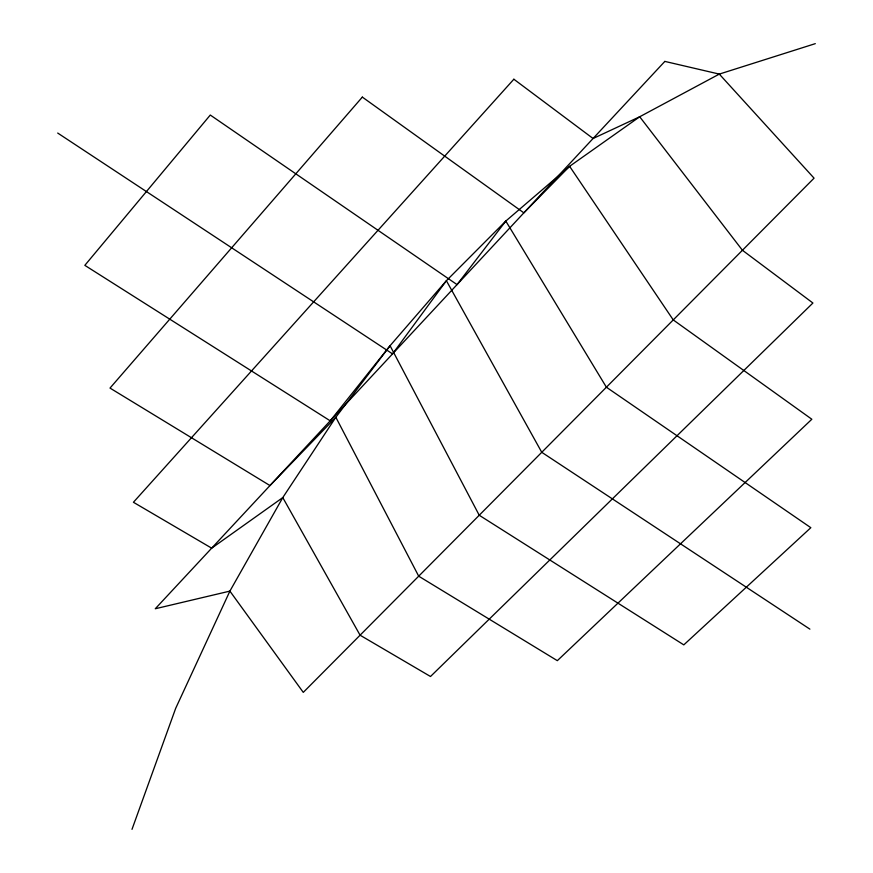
<?xml version="1.0" encoding="UTF-8"?>
<svg xmlns="http://www.w3.org/2000/svg" width="873" height="873" viewBox="0 0 873 873"><rect width="100%" height="100%" fill="white"/><g stroke="black" fill="none" stroke-linecap="round" stroke-linejoin="round"><path stroke-width="1.31" d="M131.998 829.35L175.691 708.309L229.894 591.108L282.776 497.588L335.832 417.261L390.067 345.719L446.387 280.713L505.805 221.065L569.611 166.307L639.702 116.764L719.297 74.096L815.306 43.65M57.694 133.045L392.544 353.892L446.387 280.713L541.762 452.301L809.893 629.138M505.805 221.065L457.048 284.609L210.284 115.04L84.834 265.348L330.223 420.841L390.067 345.719L479.222 515.245L683.799 644.874L810.831 527.696L606.397 387.219L505.805 221.065M362.339 97.099L110.009 388.081L269.964 485.563L335.832 417.261L418.702 576.18L557.334 660.665L811.835 419.247L673.247 319.922L569.611 166.307L523.855 212.848L362.339 97.099M513.859 79.225L133.427 502.27L211.681 548.168L282.776 497.588L360.08 635.195L430.498 676.499L812.916 303.018L742.432 250.267L639.702 116.764L593.073 138.501L513.859 79.225M664.844 61.405L155.274 608.754L229.894 591.108L303.28 692.376L814.062 178.157L719.297 74.096L664.844 61.405"/></g></svg>
